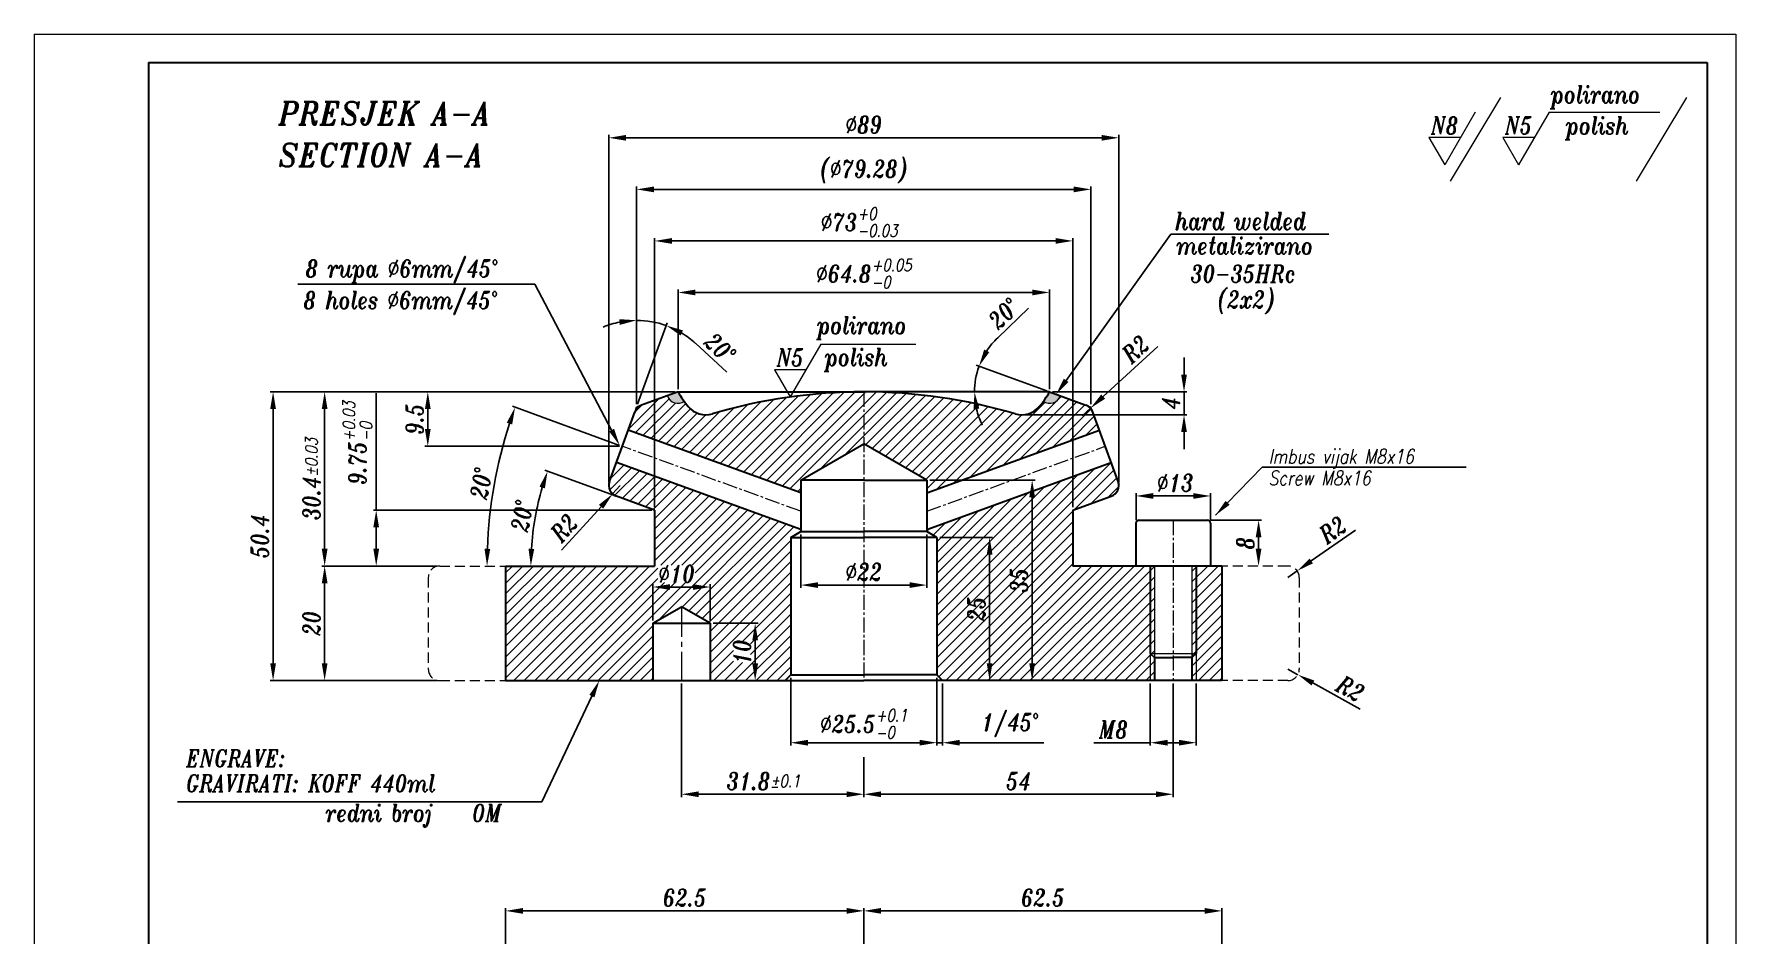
# Model space of a CAD drawing. Extents: x 89 to 633, y -13 to 440.
# Drawn here: x 89 to 386, y 282.7 to 440 of the extents above; entities that cross this region are included whole.
import ezdxf
from ezdxf import colors
from ezdxf.entities.mleader import LeaderData, LeaderLine
from ezdxf.math import Vec2, Vec3

# ---------------------------------------------------------------- set-up
doc = ezdxf.new("R2010")
doc.units = 0
doc.header["$LTSCALE"] = 7
doc.header["$MEASUREMENT"] = 0
doc.linetypes.add('CENTER2', pattern=[1.125, 0.75, -0.125, 0.125, -0.125])
doc.linetypes.add('HIDDEN', pattern=[0.375, 0.25, -0.125])
doc.layers.get('0').update_dxf_attribs({"linetype": 'CONTINUOUS', "lineweight": 15})
for name, color, linetype, lineweight in [('1', 1, 'CENTER2', 15), ('2', 2, 'HIDDEN', 15), ('3', 3, 'CONTINUOUS', 30), ('8', 252, 'CONTINUOUS', 15), ('ENGLISH', 252, 'CONTINUOUS', 18)]:
    doc.layers.add(name, color=color, linetype=linetype, lineweight=lineweight)
doc.styles.add('ITALICT', font='ITALICT.shx', dxfattribs={"width": 0.8, "height": 3})
doc.styles.get("Standard").update_dxf_attribs({"font": 'isocp.shx', "height": 3})
doc.dimstyles.get("Standard").update_dxf_attribs({"dimtxt": 3, "dimasz": 3, "dimexe": 0.5, "dimexo": 0.5, "dimgap": 0.8, "dimtad": 1, "dimdsep": 46, "dimtxsty": 'ITALICT', "dimcen": 0.09, "dimazin": 2, "dimtfac": 1, "dimtmove": 0, "dimatfit": 3, "dimfxl": 1, "dimtolj": 1, "dimtzin": 0, "dimarcsym": 0})
doc.dimstyles.new('Standard$2', dxfattribs={"dimtxt": 3, "dimasz": 3, "dimexe": 0.5, "dimexo": 0.5, "dimgap": 0.8, "dimtad": 1, "dimdsep": 46, "dimtxsty": 'ITALICT', "dimcen": 0.09, "dimazin": 2, "dimtfac": 1, "dimtmove": 0, "dimatfit": 3, "dimfxl": 1, "dimtolj": 1, "dimtzin": 0, "dimarcsym": 0})
doc.dimstyles.new('Standard$4', dxfattribs={"dimtxt": 3, "dimasz": 3, "dimexe": 0.5, "dimexo": 0.5, "dimgap": 0.8, "dimtad": 1, "dimdsep": 46, "dimtxsty": 'ITALICT', "dimcen": 0.09, "dimazin": 2, "dimtfac": 1, "dimtmove": 0, "dimatfit": 3, "dimfxl": 1, "dimtolj": 1, "dimtzin": 0, "dimarcsym": 0})
pattern_1 = [(45, (0, 0), (-0.9192388, 0.9192388), [])]

# ---------------------------------------------------------------- blocks, each defined once
blk = doc.blocks.new('*D12')
at = {"color": 0, "lineweight": -2, "transparency": 16777216}
for p, q in [((194.17, 375.41), (194.17, 413.41)), ((197.17, 412.91), (270.45, 412.91)), ((273.45, 375.41), (273.45, 413.41))]:
    blk.add_line(p, q, dxfattribs=at)
at = {"color": 0, "transparency": 16777216}
for points in [[(197.17, 413.41), (197.17, 412.41), (194.17, 412.91)], [(270.45, 412.41), (270.45, 413.41), (273.45, 412.91)]]:
    blk.add_solid(points, dxfattribs=at)
at = {"color": 0, "transparency": 16777216, "insert": (233.81, 416), "char_height": 3, "attachment_point": 5, "style": 'ITALICT'}
blk.add_mtext('\\A1;(%%c79.28)', dxfattribs=at)
blk = doc.blocks.new('*D13')
at = {"color": 0, "lineweight": -2, "transparency": 16777216}
for p, q in [((189.31, 361.71), (189.31, 422.41)), ((192.31, 421.91), (275.31, 421.91)), ((278.31, 361.71), (278.31, 422.41))]:
    blk.add_line(p, q, dxfattribs=at)
at = {"color": 0, "transparency": 16777216}
for points in [[(192.31, 422.41), (192.31, 421.41), (189.31, 421.91)], [(275.31, 421.41), (275.31, 422.41), (278.31, 421.91)]]:
    blk.add_solid(points, dxfattribs=at)
at = {"color": 0, "transparency": 16777216, "insert": (233.81, 424.21), "char_height": 3, "attachment_point": 5, "style": 'ITALICT'}
blk.add_mtext('\\A1;%%c89', dxfattribs=at)
blk = doc.blocks.new('*D14')
at = {"color": 0, "linetype": 'ByBlock', "lineweight": -2, "transparency": 16777216}
for p, q in [((197.31, 357.4), (197.31, 404.41)), ((270.31, 357.4), (270.31, 404.41)), ((200.31, 403.91), (267.31, 403.91))]:
    blk.add_line(p, q, dxfattribs=at)
at = {"color": 0, "transparency": 16777216}
for points in [[(200.31, 404.41), (200.31, 403.41), (197.31, 403.91)], [(267.31, 403.41), (267.31, 404.41), (270.31, 403.91)]]:
    blk.add_solid(points, dxfattribs=at)
at = {"color": 0, "transparency": 16777216, "insert": (232.99, 407.19), "char_height": 3, "attachment_point": 5, "style": 'ITALICT'}
blk.add_mtext('\\A1;%%c73{}{\\H0.71x;\\C3;\\S+0^ -0.03;}', dxfattribs=at)
blk = doc.blocks.new('*D15')
at = {"color": 0, "lineweight": -2, "transparency": 16777216}
for p, q in [((200.91, 377.55), (157.22, 377.55)), ((157.72, 374.55), (157.72, 371.05)), ((191.17, 368.05), (157.22, 368.05))]:
    blk.add_line(p, q, dxfattribs=at)
at = {"color": 0, "transparency": 16777216}
for points in [[(158.22, 374.55), (157.22, 374.55), (157.72, 377.55)], [(157.22, 371.05), (158.22, 371.05), (157.72, 368.05)]]:
    blk.add_solid(points, dxfattribs=at)
at = {"color": 0, "transparency": 16777216, "insert": (155.42, 372.8), "char_height": 3, "attachment_point": 5, "rotation": 90, "style": 'ITALICT'}
blk.add_mtext('\\A1;9.5', dxfattribs=at)
blk = doc.blocks.new('*D4')
at = {"color": 0, "linetype": 'ByBlock', "lineweight": -2, "transparency": 16777216}
for p, q in [((201.41, 378.05), (201.41, 395.41)), ((266.21, 378.05), (266.21, 395.41)), ((204.41, 394.91), (263.21, 394.91))]:
    blk.add_line(p, q, dxfattribs=at)
at = {"color": 0, "transparency": 16777216}
for points in [[(204.41, 395.41), (204.41, 394.41), (201.41, 394.91)], [(263.21, 394.41), (263.21, 395.41), (266.21, 394.91)]]:
    blk.add_solid(points, dxfattribs=at)
at = {"color": 0, "transparency": 16777216, "insert": (233.81, 398.19), "char_height": 3, "attachment_point": 5, "style": 'ITALICT'}
blk.add_mtext('\\A1;%%c64.8{}{\\H0.71x;\\C3;\\S+0.05^ -0;}', dxfattribs=at)
blk = doc.blocks.new('*D5')
at = {"color": 0, "linetype": 'ByBlock', "lineweight": -2, "transparency": 16777216}
for p, q in [((148.72, 356.9), (148.72, 377.34)), ((196.81, 356.9), (148.22, 356.9)), ((148.72, 350.15), (148.72, 353.9)), ((159.31, 347.15), (148.22, 347.15))]:
    blk.add_line(p, q, dxfattribs=at)
at = {"color": 0, "transparency": 16777216}
for points in [[(149.22, 353.9), (148.22, 353.9), (148.72, 356.9)], [(148.22, 350.15), (149.22, 350.15), (148.72, 347.15)]]:
    blk.add_solid(points, dxfattribs=at)
at = {"color": 0, "transparency": 16777216, "insert": (145.44, 368.62), "char_height": 3, "attachment_point": 5, "rotation": 90, "style": 'ITALICT'}
blk.add_mtext('\\A1;9.75{}{\\H0.71x;\\C3;\\S+0.03^ -0;}', dxfattribs=at)
blk = doc.blocks.new('*D6')
at = {"color": 0, "lineweight": -2, "transparency": 16777216}
for p, q in [((159.31, 347.15), (139.22, 347.15)), ((139.72, 330.15), (139.72, 344.15)), ((159.31, 327.15), (139.22, 327.15))]:
    blk.add_line(p, q, dxfattribs=at)
at = {"color": 0, "transparency": 16777216}
for points in [[(139.22, 344.15), (140.22, 344.15), (139.72, 347.15)], [(139.22, 330.15), (140.22, 330.15), (139.72, 327.15)]]:
    blk.add_solid(points, dxfattribs=at)
at = {"color": 0, "transparency": 16777216, "insert": (137.42, 337.15), "char_height": 3, "attachment_point": 5, "rotation": 90, "style": 'ITALICT'}
blk.add_mtext('\\A1;20', dxfattribs=at)
blk = doc.blocks.new('*D7')
at = {"color": 0, "lineweight": -2, "transparency": 16777216}
for p, q in [((158.68, 377.55), (139.22, 377.55)), ((139.72, 350.15), (139.72, 374.55)), ((159.31, 347.15), (139.22, 347.15))]:
    blk.add_line(p, q, dxfattribs=at)
at = {"color": 0, "transparency": 16777216}
for points in [[(139.22, 374.55), (140.22, 374.55), (139.72, 377.55)], [(139.22, 350.15), (140.22, 350.15), (139.72, 347.15)]]:
    blk.add_solid(points, dxfattribs=at)
at = {"color": 0, "transparency": 16777216, "insert": (137.42, 362.35), "char_height": 3, "attachment_point": 5, "rotation": 90, "style": 'ITALICT'}
blk.add_mtext('\\A1;30.4{}{\\H0.71x;\\C3;%%p0.03}', dxfattribs=at)
blk = doc.blocks.new('*D8')
at = {"color": 0, "lineweight": -2, "transparency": 16777216}
for p, q in [((200.91, 377.55), (130.22, 377.55)), ((130.72, 330.15), (130.72, 374.55)), ((159.31, 327.15), (130.22, 327.15))]:
    blk.add_line(p, q, dxfattribs=at)
at = {"color": 0, "transparency": 16777216}
for points in [[(131.22, 374.55), (130.22, 374.55), (130.72, 377.55)], [(130.22, 330.15), (131.22, 330.15), (130.72, 327.15)]]:
    blk.add_solid(points, dxfattribs=at)
at = {"color": 0, "transparency": 16777216, "insert": (128.42, 352.35), "char_height": 3, "attachment_point": 5, "rotation": 90, "style": 'ITALICT'}
blk.add_mtext('\\A1;50.4', dxfattribs=at)
blk = doc.blocks.new('*D9')
at = {"color": 0, "lineweight": -2, "transparency": 16777216}
for p, q in [((289.69, 380.55), (289.69, 383.55)), ((266.71, 377.55), (290.19, 377.55)), ((289.69, 377.55), (289.69, 373.55)), ((261.86, 373.55), (290.19, 373.55)), ((289.69, 370.55), (289.69, 367.55))]:
    blk.add_line(p, q, dxfattribs=at)
at = {"color": 0, "transparency": 16777216}
for points in [[(289.19, 380.55), (290.19, 380.55), (289.69, 377.55)], [(290.19, 370.55), (289.19, 370.55), (289.69, 373.55)]]:
    blk.add_solid(points, dxfattribs=at)
at = {"color": 0, "transparency": 16777216, "insert": (287.39, 375.55), "char_height": 3, "attachment_point": 5, "rotation": 90, "style": 'ITALICT'}
blk.add_mtext('\\A1;4', dxfattribs=at)
blk = doc.blocks.new('*D16')
at = {"color": 0, "lineweight": -2, "transparency": 16777216}
blk.add_line((190.15, 359.5), (178.15, 363.87), dxfattribs=at)
blk.add_arc((224.1, 347.15), 48.39, 163.5526, 176.4474, dxfattribs=at)
at = {"color": 0, "transparency": 16777216}
for points in [[(177.21, 361.01), (178.16, 360.7), (178.62, 363.7)], [(176.3, 350.13), (175.3, 350.16), (175.7, 347.15)]]:
    blk.add_solid(points, dxfattribs=at)
at = {"color": 0, "transparency": 16777216, "insert": (174.17, 355.95), "char_height": 3, "attachment_point": 5, "rotation": 80, "style": 'ITALICT'}
blk.add_mtext('\\A1;20°', dxfattribs=at)
blk = doc.blocks.new('*D17')
at = {"color": 0, "lineweight": -2, "transparency": 16777216}
for p, q in [((191.31, 361.21), (189.97, 359.73)), ((181.08, 349.89), (187.96, 357.5))]:
    blk.add_line(p, q, dxfattribs=at)
at = {"color": 0, "transparency": 16777216}
blk.add_solid([(187.58, 357.84), (188.33, 357.17), (189.97, 359.73)], dxfattribs=at)
at = {"color": 0, "transparency": 16777216, "insert": (181.51, 353.8), "char_height": 3, "attachment_point": 5, "rotation": 47.9094, "style": 'ITALICT'}
blk.add_mtext('\\A1;R2', dxfattribs=at)
blk = doc.blocks.new('*D18')
at = {"color": 0, "lineweight": -2, "transparency": 16777216}
blk.add_line((191.2, 368.22), (172.48, 375.04), dxfattribs=at)
blk.add_arc((249.09, 347.15), 81.03, 162.1214, 177.8786, dxfattribs=at)
at = {"color": 0, "transparency": 16777216}
for points in [[(172.45, 371.86), (171.5, 372.19), (172.95, 374.86)], [(167.62, 350.16), (168.62, 350.14), (168.06, 347.15)]]:
    blk.add_solid(points, dxfattribs=at)
at = {"color": 0, "transparency": 16777216, "insert": (167.03, 361.62), "char_height": 3, "attachment_point": 5, "rotation": 80, "style": 'ITALICT'}
blk.add_mtext('\\A1;20%%d', dxfattribs=at)
blk = doc.blocks.new('*D21')
at = {"color": 0, "lineweight": -2, "transparency": 16777216}
for p, q in [((319.59, 353.43), (311.9, 348.03)), ((307.81, 345.15), (309.44, 346.3))]:
    blk.add_line(p, q, dxfattribs=at)
at = {"color": 0, "transparency": 16777216}
blk.add_solid([(311.61, 348.44), (312.19, 347.62), (309.44, 346.3)], dxfattribs=at)
at = {"color": 0, "transparency": 16777216, "insert": (315.65, 353.47), "char_height": 3, "attachment_point": 5, "rotation": 35.1086, "style": 'ITALICT'}
blk.add_mtext('\\A1;R2', dxfattribs=at)
blk = doc.blocks.new('*D22')
at = {"color": 0, "lineweight": -2, "transparency": 16777216}
for p, q in [((307.81, 329.15), (309.56, 328.18)), ((320.4, 322.17), (312.18, 326.73))]:
    blk.add_line(p, q, dxfattribs=at)
at = {"color": 0, "transparency": 16777216}
blk.add_solid([(312.42, 327.16), (311.94, 326.29), (309.56, 328.18)], dxfattribs=at)
at = {"color": 0, "transparency": 16777216, "insert": (318.72, 325.73), "char_height": 3, "attachment_point": 5, "rotation": 330.9977, "style": 'ITALICT'}
blk.add_mtext('\\A1;R2', dxfattribs=at)
blk = doc.blocks.new('*D23')
at = {"color": 0, "lineweight": -2, "transparency": 16777216}
for p, q in [((202.01, 326.65), (202.01, 306.8)), ((233.81, 313.75), (233.81, 306.8)), ((230.81, 307.3), (205.01, 307.3))]:
    blk.add_line(p, q, dxfattribs=at)
at = {"color": 0, "transparency": 16777216}
for points in [[(205.01, 307.8), (205.01, 306.8), (202.01, 307.3)], [(230.81, 307.8), (230.81, 306.8), (233.81, 307.3)]]:
    blk.add_solid(points, dxfattribs=at)
at = {"color": 0, "transparency": 16777216, "insert": (216.31, 309.6), "char_height": 3, "attachment_point": 5, "style": 'ITALICT'}
blk.add_mtext('\\A1;31.8{}{\\H0.71x;\\C3;%%p0.1}', dxfattribs=at)
blk = doc.blocks.new('*D24')
at = {"color": 0, "lineweight": -2, "transparency": 16777216}
for p, q in [((207.51, 337.15), (215.35, 337.15)), ((214.85, 334.15), (214.85, 330.15))]:
    blk.add_line(p, q, dxfattribs=at)
at = {"color": 0, "transparency": 16777216}
for points in [[(214.35, 334.15), (215.35, 334.15), (214.85, 337.15)], [(214.35, 330.15), (215.35, 330.15), (214.85, 327.15)]]:
    blk.add_solid(points, dxfattribs=at)
at = {"color": 0, "transparency": 16777216, "insert": (212.55, 332.15), "char_height": 3, "attachment_point": 5, "rotation": 90, "style": 'ITALICT'}
blk.add_mtext('\\A1;10', dxfattribs=at)
blk = doc.blocks.new('*D25')
at = {"color": 0, "lineweight": -2, "transparency": 16777216}
for p, q in [((197.01, 337.65), (197.01, 343.98)), ((204.01, 343.48), (200.01, 343.48)), ((207.01, 337.65), (207.01, 343.98))]:
    blk.add_line(p, q, dxfattribs=at)
at = {"color": 0, "transparency": 16777216}
for points in [[(200.01, 343.98), (200.01, 342.98), (197.01, 343.48)], [(204.01, 343.98), (204.01, 342.98), (207.01, 343.48)]]:
    blk.add_solid(points, dxfattribs=at)
at = {"color": 0, "transparency": 16777216, "insert": (201.13, 345.78), "char_height": 3, "attachment_point": 5, "style": 'ITALICT'}
blk.add_mtext('\\A1;%%c10', dxfattribs=at)
blk = doc.blocks.new('*D26')
at = {"color": 0, "lineweight": -2, "transparency": 16777216}
for p, q in [((281.31, 355.15), (281.31, 359.88)), ((284.31, 359.38), (291.31, 359.38)), ((294.31, 355.15), (294.31, 359.88))]:
    blk.add_line(p, q, dxfattribs=at)
at = {"color": 0, "transparency": 16777216}
for points in [[(284.31, 359.88), (284.31, 358.88), (281.31, 359.38)], [(291.31, 359.88), (291.31, 358.88), (294.31, 359.38)]]:
    blk.add_solid(points, dxfattribs=at)
at = {"color": 0, "transparency": 16777216, "insert": (288.15, 361.68), "char_height": 3, "attachment_point": 5, "style": 'ITALICT'}
blk.add_mtext('\\A1;%%c13', dxfattribs=at)
blk = doc.blocks.new('*D27')
at = {"color": 0, "lineweight": -2, "transparency": 16777216}
for p, q in [((283.81, 326.65), (283.81, 315.8)), ((291.81, 326.65), (291.81, 315.8)), ((283.81, 316.3), (273.95, 316.3)), ((288.81, 316.3), (286.81, 316.3))]:
    blk.add_line(p, q, dxfattribs=at)
at = {"color": 0, "transparency": 16777216}
for points in [[(286.81, 316.8), (286.81, 315.8), (283.81, 316.3)], [(288.81, 316.8), (288.81, 315.8), (291.81, 316.3)]]:
    blk.add_solid(points, dxfattribs=at)
at = {"color": 0, "transparency": 16777216, "insert": (277.38, 318.6), "char_height": 3, "attachment_point": 5, "style": 'ITALICT'}
blk.add_mtext('\\A1;M8', dxfattribs=at)
blk = doc.blocks.new('*D28')
at = {"color": 0, "lineweight": -2, "transparency": 16777216}
for p, q in [((294.31, 355.15), (303.2, 355.15)), ((302.7, 350.15), (302.7, 352.15))]:
    blk.add_line(p, q, dxfattribs=at)
at = {"color": 0, "transparency": 16777216}
for points in [[(302.2, 352.15), (303.2, 352.15), (302.7, 355.15)], [(302.2, 350.15), (303.2, 350.15), (302.7, 347.15)]]:
    blk.add_solid(points, dxfattribs=at)
at = {"color": 0, "transparency": 16777216, "insert": (300.4, 351.15), "char_height": 3, "attachment_point": 5, "rotation": 90, "style": 'ITALICT'}
blk.add_mtext('\\A1;8', dxfattribs=at)
blk = doc.blocks.new('*D29')
at = {"color": 0, "lineweight": -2, "transparency": 16777216}
for p, q in [((287.81, 326.65), (287.81, 306.8)), ((233.81, 313.75), (233.81, 306.8)), ((236.81, 307.3), (284.81, 307.3))]:
    blk.add_line(p, q, dxfattribs=at)
at = {"color": 0, "transparency": 16777216}
for points in [[(236.81, 307.8), (236.81, 306.8), (233.81, 307.3)], [(284.81, 307.8), (284.81, 306.8), (287.81, 307.3)]]:
    blk.add_solid(points, dxfattribs=at)
at = {"color": 0, "transparency": 16777216, "insert": (260.81, 309.6), "char_height": 3, "attachment_point": 5, "style": 'ITALICT'}
blk.add_mtext('\\A1;54', dxfattribs=at)
blk = doc.blocks.new('*D30')
at = {"color": 0, "lineweight": -2, "transparency": 16777216}
for p, q in [((222.81, 352.66), (222.81, 343.32)), ((244.81, 352.66), (244.81, 343.32)), ((225.81, 343.82), (241.81, 343.82))]:
    blk.add_line(p, q, dxfattribs=at)
at = {"color": 0, "transparency": 16777216}
for points in [[(225.81, 344.32), (225.81, 343.32), (222.81, 343.82)], [(241.81, 344.32), (241.81, 343.32), (244.81, 343.82)]]:
    blk.add_solid(points, dxfattribs=at)
at = {"color": 0, "transparency": 16777216, "insert": (233.81, 346.12), "char_height": 3, "attachment_point": 5, "style": 'ITALICT'}
blk.add_mtext('\\A1;%%c22', dxfattribs=at)
blk = doc.blocks.new('*D31')
at = {"color": 0, "lineweight": -2, "transparency": 16777216}
for p, q in [((221.06, 327.65), (221.06, 315.8)), ((246.56, 327.65), (246.56, 315.8)), ((224.06, 316.3), (243.56, 316.3))]:
    blk.add_line(p, q, dxfattribs=at)
at = {"color": 0, "transparency": 16777216}
for points in [[(224.06, 316.8), (224.06, 315.8), (221.06, 316.3)], [(243.56, 316.8), (243.56, 315.8), (246.56, 316.3)]]:
    blk.add_solid(points, dxfattribs=at)
at = {"color": 0, "transparency": 16777216, "insert": (233.81, 319.58), "char_height": 3, "attachment_point": 5, "style": 'ITALICT'}
blk.add_mtext('\\A1;%%c25.5{}{\\H0.71x;\\C3;\\S+0.1^ -0;}', dxfattribs=at)
blk = doc.blocks.new('*D32')
at = {"color": 0, "lineweight": -2, "transparency": 16777216}
for p, q in [((247.56, 326.65), (247.56, 315.8)), ((243.56, 316.3), (240.56, 316.3)), ((246.56, 316.3), (247.56, 316.3)), ((250.56, 316.3), (265.21, 316.3))]:
    blk.add_line(p, q, dxfattribs=at)
at = {"color": 0, "transparency": 16777216}
for points in [[(243.56, 316.8), (243.56, 315.8), (246.56, 316.3)], [(250.56, 316.8), (250.56, 315.8), (247.56, 316.3)]]:
    blk.add_solid(points, dxfattribs=at)
at = {"color": 0, "transparency": 16777216, "insert": (259.39, 319.38), "char_height": 3, "attachment_point": 5, "style": 'ITALICT'}
blk.add_mtext('\\A1;1/45%%d', dxfattribs=at)
blk = doc.blocks.new('*D33')
at = {"color": 0, "lineweight": -2, "transparency": 16777216}
for p, q in [((245.31, 362.15), (263.69, 362.15)), ((263.19, 330.15), (263.19, 359.15))]:
    blk.add_line(p, q, dxfattribs=at)
at = {"color": 0, "transparency": 16777216}
for points in [[(262.69, 359.15), (263.69, 359.15), (263.19, 362.15)], [(262.69, 330.15), (263.69, 330.15), (263.19, 327.15)]]:
    blk.add_solid(points, dxfattribs=at)
at = {"color": 0, "transparency": 16777216, "insert": (260.89, 344.65), "char_height": 3, "attachment_point": 5, "rotation": 90, "style": 'ITALICT'}
blk.add_mtext('\\A1;35', dxfattribs=at)
blk = doc.blocks.new('*D34')
at = {"color": 0, "lineweight": -2, "transparency": 16777216}
for p, q in [((247.06, 352.15), (256.26, 352.15)), ((255.76, 349.15), (255.76, 330.15))]:
    blk.add_line(p, q, dxfattribs=at)
at = {"color": 0, "transparency": 16777216}
for points in [[(255.26, 349.15), (256.26, 349.15), (255.76, 352.15)], [(255.26, 330.15), (256.26, 330.15), (255.76, 327.15)]]:
    blk.add_solid(points, dxfattribs=at)
at = {"color": 0, "transparency": 16777216, "insert": (253.46, 339.65), "char_height": 3, "attachment_point": 5, "rotation": 90, "style": 'ITALICT'}
blk.add_mtext('\\A1;25', dxfattribs=at)
blk = doc.blocks.new('*D46')
at = {"color": 0, "lineweight": -2, "transparency": 16777216}
for p, q in [((171.31, 245.94), (171.31, 287.44)), ((230.81, 286.94), (174.31, 286.94)), ((233.81, 278.7), (233.81, 287.44))]:
    blk.add_line(p, q, dxfattribs=at)
at = {"color": 0, "transparency": 16777216}
for points in [[(174.31, 287.44), (174.31, 286.44), (171.31, 286.94)], [(230.81, 287.44), (230.81, 286.44), (233.81, 286.94)]]:
    blk.add_solid(points, dxfattribs=at)
at = {"color": 0, "transparency": 16777216, "insert": (202.56, 289.24), "char_height": 3, "attachment_point": 5, "style": 'ITALICT'}
blk.add_mtext('\\A1;62.5', dxfattribs=at)
blk = doc.blocks.new('*D47')
at = {"color": 0, "lineweight": -2, "transparency": 16777216}
for p, q in [((233.81, 278.7), (233.81, 287.44)), ((236.81, 286.94), (293.31, 286.94)), ((296.31, 245.94), (296.31, 287.44))]:
    blk.add_line(p, q, dxfattribs=at)
at = {"color": 0, "transparency": 16777216}
for points in [[(236.81, 287.44), (236.81, 286.44), (233.81, 286.94)], [(293.31, 287.44), (293.31, 286.44), (296.31, 286.94)]]:
    blk.add_solid(points, dxfattribs=at)
at = {"color": 0, "transparency": 16777216, "insert": (265.06, 289.24), "char_height": 3, "attachment_point": 5, "style": 'ITALICT'}
blk.add_mtext('\\A1;62.5', dxfattribs=at)
blk = doc.blocks.new('A$C0FD72C1E')
for p, q in [((4.36, 12.08), (-0.96, 2.86)), ((8.79, 14.65), (0, 0)), ((17.26, 12.08), (11.94, 2.86)), ((17.26, 12.08), (36.56, 12.08)), ((41.25, 14.65), (32.45, 0)), ((-3.7, 7.62), (-0.96, 2.86)), ((1.79, 7.62), (-3.7, 7.62)), ((9.19, 7.62), (11.94, 2.86)), ((14.69, 7.62), (9.19, 7.62))]:
    blk.add_line(p, q)
at = {"style": 'ITALICT', "width": 0.8}
for s, p in [('polirano', (17.55, 13.67)), ('N8', (-3.32, 8.24)), ('N5', (9.58, 8.24))]:
    blk.add_text(s, height=3, dxfattribs=at).set_placement(p)
at = {"layer": 'ENGLISH', "style": 'ITALICT', "width": 0.8}
blk.add_text('polish', height=3, dxfattribs=at).set_placement((20.16, 8.23))
blk = doc.blocks.new('A$C06FE1C3C')
for p, q in [((-9.22, 5.32), (-9.22, 21.93)), ((-9.22, 5.32), (0, 0)), ((-4.76, 2.75), (-4.76, -2.75)), ((-4.76, -2.75), (0, 0))]:
    blk.add_line(p, q)
at = {"style": 'ITALICT', "width": 0.8}
for s, p in [('polirano', (-11.02, 4.68)), ('N5', (-5.38, -2.36))]:
    blk.add_text(s, height=3, rotation=90, dxfattribs=at).set_placement(p)
at = {"layer": 'ENGLISH', "style": 'ITALICT', "width": 0.8}
blk.add_text('polish', height=3, rotation=90, dxfattribs=at).set_placement((-5.45, 6.02))
blk = doc.blocks.new('*D83')
at = {"color": 0, "lineweight": -2, "transparency": 16777216}
for p, q in [((275.58, 376.73), (285.14, 385.47)), ((271.89, 373.35), (273.36, 374.7))]:
    blk.add_line(p, q, dxfattribs=at)
at = {"color": 0, "transparency": 16777216}
blk.add_solid([(275.24, 377.1), (275.92, 376.36), (273.36, 374.7)], dxfattribs=at)
at = {"color": 0, "transparency": 16777216, "insert": (281.23, 385.01), "char_height": 3, "attachment_point": 5, "rotation": 42.4443, "style": 'ITALICT'}
blk.add_mtext('\\A1;R2', dxfattribs=at)
blk = doc.blocks.new('*D84')
at = {"color": 0, "linetype": 'ByBlock', "lineweight": -2, "transparency": 16777216}
for p, q in [((257.17, 387.01), (262.55, 392.14)), ((265.74, 377.72), (253.44, 382.2))]:
    blk.add_line(p, q, dxfattribs=at)
for start, end in [(133.6667, 146.8334), (160, 180), (193.1666, 206.3333)]:
    blk.add_arc((266.21, 377.55), 13.08, start, end, dxfattribs=at)
at = {"color": 0, "transparency": 16777216}
for points in [[(254.81, 384.93), (255.7, 384.48), (253.91, 382.03)], [(253.96, 374.63), (252.97, 374.51), (253.12, 377.55)]]:
    blk.add_solid(points, dxfattribs=at)
at = {"color": 0, "transparency": 16777216, "insert": (258.27, 391.24), "char_height": 3, "attachment_point": 5, "rotation": 43.6667, "style": 'ITALICT'}
blk.add_mtext('\\A1;20%%d', dxfattribs=at)
blk = doc.blocks.new('*D85')
at = {"color": 0, "lineweight": -2, "transparency": 16777216}
for p, q in [((194.17, 375.41), (194.17, 390.55)), ((194.34, 375.38), (199.51, 389.61)), ((204.44, 386.03), (209.89, 380.98))]:
    blk.add_line(p, q, dxfattribs=at)
for start, end in [(101.3764, 112.7529), (70, 90), (47.2471, 58.6236)]:
    blk.add_arc((194.17, 374.91), 15.13, start, end, dxfattribs=at)
at = {"color": 0, "transparency": 16777216}
for points in [[(191.23, 389.25), (191.13, 390.25), (194.17, 390.05)], [(202.26, 388.29), (201.83, 387.39), (199.34, 389.14)]]:
    blk.add_solid(points, dxfattribs=at)
at = {"color": 0, "transparency": 16777216, "insert": (208.73, 385.19), "char_height": 3, "attachment_point": 5, "rotation": 317.2471, "style": 'ITALICT'}
blk.add_mtext('\\A1;20%%d', dxfattribs=at)

msp = doc.modelspace()

# ---------------------------------------------------------------- hatches: boundary and pattern name
h = msp.add_hatch(color=256)
h.paths.add_polyline_path([(202.496, 375.873, -0.0276454), (201.407, 377.55), (199.528, 376.866, 0.4822595)])
h.paths.add_polyline_path([(268.087, 376.866), (266.207, 377.55, -0.0276454), (265.119, 375.873, 0.4822595)])
at = {"layer": '8'}
h = msp.add_hatch(dxfattribs=at)
h.set_pattern_fill('_USER', color=256, scale=1.3, angle=45, style=0, pattern_type=0)
h.set_pattern_definition(pattern_1)
h.paths.add_polyline_path([(222.807, 362.15), (233.807, 368.501), (233.807, 377.55, 0.0722161), (207.395, 373.715, -0.3002856), (203.178, 374.997, -0.0153311), (202.496, 375.873, -0.4822595), (199.528, 376.866), (195.043, 375.234, 0.2216947), (193.847, 374.038), (192.694, 370.869), (222.807, 359.909)])
h.paths.add_polyline_path([(274.921, 370.869), (273.768, 374.038, 0.2216947), (272.572, 375.234), (268.087, 376.866, -0.4822595), (265.119, 375.873, -0.0153311), (264.437, 374.997, -0.3002856), (260.22, 373.715, 0.0722161), (233.807, 377.55), (233.807, 368.501), (244.807, 362.15), (244.807, 359.909)])
h = msp.add_hatch(dxfattribs=at)
h.set_pattern_fill('_USER', color=256, scale=1.3, angle=45, style=0, pattern_type=0)
h.set_pattern_definition(pattern_1)
edge = h.paths.add_edge_path()
edge.add_line((222.807, 353.524), (190.642, 365.231))
edge.add_line((190.642, 365.231), (189.428, 361.897))
edge.add_arc((191.307, 361.213), 2, 160, 250)
edge.add_line((190.623, 359.333), (197.307, 356.9))
edge.add_line((197.307, 356.9), (197.307, 347.15))
edge.add_line((197.307, 347.15), (171.307, 347.15))
edge.add_line((171.307, 347.15), (171.307, 327.15))
edge.add_line((171.307, 327.15), (197.007, 327.15))
edge.add_line((197.007, 327.15), (197.007, 337.15))
edge.add_line((197.007, 337.15), (202.007, 340.037))
edge.add_line((202.007, 340.037), (207.007, 337.15))
edge.add_line((207.007, 337.15), (207.007, 327.15))
edge.add_line((207.007, 327.15), (220.057, 327.15))
edge.add_line((220.057, 327.15), (221.057, 328.15))
edge.add_line((221.057, 328.15), (221.057, 352.15))
edge.add_line((221.057, 352.15), (222.807, 353.161))
edge.add_line((222.807, 353.161), (222.807, 353.524))
h.paths.add_polyline_path([(244.807, 353.161), (246.557, 352.15), (246.557, 328.15), (247.557, 327.15), (283.806, 327.15), (283.806, 331.9), (283.806, 347.15), (281.306, 347.15), (270.307, 347.15), (270.307, 356.9), (276.991, 359.333, 0.4142136), (278.187, 361.897), (276.973, 365.231), (244.807, 353.524)])
h.paths.add_polyline_path([(291.806, 327.15), (296.307, 327.15), (296.307, 347.15), (294.306, 347.15), (291.806, 347.15), (291.806, 331.9)])
h.paths.add_polyline_path([(291.056, 331.9), (291.806, 331.9), (291.806, 347.15), (291.056, 347.15)])
h.paths.add_polyline_path([(291.056, 331.15), (291.806, 331.9), (291.056, 331.9)])
h.paths.add_polyline_path([(291.056, 327.15), (291.806, 327.15), (291.806, 331.9), (291.056, 331.15)])
h.paths.add_polyline_path([(284.556, 331.15), (283.806, 331.9), (283.806, 327.15), (284.556, 327.15)])
h.paths.add_polyline_path([(284.556, 331.9), (283.806, 331.9), (284.556, 331.15)])
h.paths.add_polyline_path([(283.806, 347.15), (283.806, 331.9), (284.556, 331.9), (284.556, 347.15)])
h.paths.add_polyline_path([(257.891, 341.729), (257.891, 347.572), (263.891, 347.572), (263.891, 341.729)], flags=24)
h.paths.add_polyline_path([(250.458, 336.672), (250.458, 342.629), (256.458, 342.629), (256.458, 336.672)], flags=24)
h.paths.add_polyline_path([(197.875, 347.278), (204.39, 347.278), (204.39, 344.278), (197.875, 344.278), (197.875, 347.278)], flags=16)
h.paths.add_polyline_path([(209.549, 329.572), (209.549, 334.729), (215.549, 334.729), (215.549, 329.572)], flags=24)
h.paths.add_polyline_path([(197.125, 348.778), (205.14, 348.778), (205.14, 342.778), (197.125, 342.778)], flags=24)
h.paths.add_polyline_path([(250.458, 336.672), (250.458, 342.629), (256.458, 342.629), (256.458, 336.672)], flags=24)
h.paths.add_polyline_path([(257.891, 341.729), (257.891, 347.572), (263.891, 347.572), (263.891, 341.729)], flags=24)
h.paths.add_polyline_path([(211.049, 330.322), (211.049, 333.979), (214.049, 333.979), (214.049, 330.322), (211.049, 330.322)], flags=0)

# ---------------------------------------------------------------- linework, layer by layer
for p, q in [((89.007, 440.033), (89.007, 20.033)), ((89.007, 440.033), (386.007, 440.033)), ((386.007, 440.033), (386.007, 20.033)), ((284.556, 347.15), (284.556, 331.15)), ((291.056, 347.15), (291.056, 331.15)), ((283.806, 331.9), (291.806, 331.9))]:
    msp.add_line(p, q)
at = {"ltscale": 0.5}
for p, q in [((283.806, 331.9), (283.806, 327.15)), ((291.806, 331.9), (291.806, 327.15))]:
    msp.add_line(p, q, dxfattribs=at)
for centre, start, end in [((201.407, 377.55), 200, 302.98453), ((266.207, 377.55), 237.01547, 340)]:
    msp.add_arc(centre, 2, start, end)
at = {"layer": '1', "ltscale": 0.5}
for p, q in [((233.807, 377.55), (233.807, 327.15)), ((222.807, 356.716), (191.668, 368.05)), ((244.807, 356.716), (275.947, 368.05)), ((287.806, 355.15), (287.806, 327.15))]:
    msp.add_line(p, q, dxfattribs=at)
at = {"layer": '1'}
msp.add_line((202.007, 340.037), (202.007, 327.15), dxfattribs=at)
at = {"layer": '2'}
for p, q in [((193.847, 374.038), (194.166, 374.915)), ((195.043, 375.234), (194.166, 374.915)), ((272.572, 375.234), (273.449, 374.915)), ((273.768, 374.038), (273.449, 374.915)), ((157.807, 345.15), (157.807, 329.15)), ((159.807, 347.15), (171.307, 347.15)), ((307.807, 347.15), (296.307, 347.15)), ((309.807, 345.15), (309.807, 329.15)), ((159.807, 327.15), (171.307, 327.15)), ((307.807, 327.15), (296.307, 327.15))]:
    msp.add_line(p, q, dxfattribs=at)
for centre, start, end in [((159.807, 345.15), 90, 180), ((307.807, 345.15), 0, 90), ((159.807, 329.15), 180, 270), ((307.807, 329.15), 270, 0)]:
    msp.add_arc(centre, 2, start, end, dxfattribs=at)
at = {"layer": '3'}
for p, q in [((109.007, 435.033), (109.007, 25.033)), ((109.007, 435.033), (381.007, 435.033)), ((381.007, 435.033), (381.007, 25.033)), ((201.407, 377.55), (195.043, 375.234)), ((201.407, 377.55), (233.807, 377.55)), ((266.207, 377.55), (233.807, 377.55)), ((266.207, 377.55), (272.572, 375.234)), ((189.428, 361.897), (193.847, 374.038)), ((278.187, 361.897), (273.768, 374.038)), ((222.807, 359.909), (192.694, 370.869)), ((222.807, 362.15), (233.807, 368.501)), ((222.807, 362.15), (233.807, 368.501)), ((244.807, 362.15), (233.807, 368.501)), ((244.807, 359.909), (274.921, 370.869)), ((222.807, 353.524), (190.642, 365.231)), ((244.807, 353.524), (276.973, 365.231)), ((233.807, 362.15), (222.807, 362.15)), ((222.807, 362.15), (222.807, 353.161)), ((233.807, 362.15), (222.807, 362.15)), ((233.807, 362.15), (244.807, 362.15)), ((244.807, 362.15), (244.807, 353.161)), ((197.307, 356.9), (190.623, 359.333)), ((197.307, 356.9), (197.307, 347.15)), ((270.307, 356.9), (276.991, 359.333)), ((270.307, 356.9), (270.307, 347.15)), ((281.806, 355.15), (293.806, 355.15)), ((221.057, 352.15), (222.807, 353.161)), ((221.057, 352.15), (233.807, 352.15)), ((222.807, 353.161), (233.807, 353.161)), ((244.807, 353.161), (233.807, 353.161)), ((246.557, 352.15), (233.807, 352.15)), ((246.557, 352.15), (244.807, 353.161)), ((171.307, 347.15), (197.307, 347.15)), ((296.307, 347.15), (270.307, 347.15)), ((296.307, 347.15), (296.307, 327.15)), ((197.007, 337.15), (202.007, 340.037)), ((207.007, 337.15), (202.007, 340.037)), ((197.007, 337.15), (207.007, 337.15)), ((283.806, 331.9), (284.556, 331.15)), ((284.556, 331.15), (287.806, 331.15)), ((284.556, 331.15), (284.556, 327.15)), ((291.056, 331.15), (287.806, 331.15)), ((291.806, 331.9), (291.056, 331.15)), ((291.056, 331.15), (291.056, 327.15)), ((171.307, 327.15), (233.807, 327.15)), ((221.057, 328.15), (220.057, 327.15)), ((221.057, 328.15), (233.807, 328.15)), ((246.557, 328.15), (233.807, 328.15)), ((296.307, 327.15), (233.807, 327.15)), ((246.557, 328.15), (247.557, 327.15))]:
    msp.add_line(p, q, dxfattribs=at)
at = {"layer": '3', "ltscale": 0.5}
for p, q in [((281.306, 354.65), (281.306, 347.15)), ((294.306, 354.65), (294.306, 347.15)), ((221.057, 352.15), (221.057, 328.15)), ((246.557, 352.15), (246.557, 328.15)), ((171.307, 347.15), (171.307, 327.15)), ((283.806, 347.15), (283.806, 331.9)), ((291.806, 347.15), (291.806, 331.9)), ((197.007, 337.15), (197.007, 327.15)), ((207.007, 337.15), (207.007, 327.15))]:
    msp.add_line(p, q, dxfattribs=at)
at = {"layer": '3'}
for centre, radius, start, end in [((217.111, 386.55), 18.1, 209.81741, 219.66501), ((233.807, 284.674), 92.877, 90, 106.52204), ((233.807, 284.674), 92.877, 73.47796, 90), ((250.504, 386.55), 18.1, 320.33499, 330.18259), ((195.727, 373.354), 2, 110, 160), ((206.257, 377.55), 4, 219.66501, 286.52204), ((261.358, 377.55), 4, 253.47796, 320.33499), ((271.888, 373.354), 2, 20, 70), ((191.307, 361.213), 2, 160, 250), ((276.307, 361.213), 2, 290, 20), ((281.806, 354.65), 0.5, 90, 180)]:
    msp.add_arc(centre, radius, start, end, dxfattribs=at)
at = {"layer": '3', "ltscale": 0.5}
msp.add_arc((293.806, 354.65), 0.5, 0, 90, dxfattribs=at)

# ---------------------------------------------------------------- block references
msp.add_blockref('A$C0FD72C1E', (336.138, 414.318))
at = {"rotation": 270}
msp.add_blockref('A$C06FE1C3C', (220.975, 376.66), dxfattribs=at)

# ---------------------------------------------------------------- texts
at = {"linetype": 'Continuous', "style": 'ITALICT', "width": 0.9}
msp.add_text('PRESJEK A-A', height=4, dxfattribs=at).set_placement((131.651, 424.189))
at = {"style": 'ITALICT', "width": 0.8}
for s, height, p in [('metalizirano', 3, (288.37, 401.571)), ('8 rupa %%C6mm/45%%D', 3, (136.421, 397.6)), ('30-35HRc', 3, (290.818, 396.674)), ('(2x2)', 3, (295.609, 392.179)), ('Imbus vijak M8x16', 2.5, (304.429, 365.027)), ('GRAVIRATI: KOFF 440ml ', 3, (115.574, 307.698)), ('redni broj   OM', 3, (139.89, 302.541))]:
    msp.add_text(s, height=height, dxfattribs=at).set_placement(p)
at = {"layer": '8', "style": 'ITALICT', "width": 0.8}
msp.add_text('Screw M8x16', height=2.5, dxfattribs=at).set_placement((304.429, 361.259))
at = {"layer": 'ENGLISH', "linetype": 'Continuous', "style": 'ITALICT', "width": 0.9}
msp.add_text('SECTION A-A', height=4, dxfattribs=at).set_placement((131.651, 416.908))
at = {"layer": 'ENGLISH', "style": 'ITALICT', "width": 0.8}
for s, p in [('hard welded', (288.121, 405.854)), ('8 holes %%C6mm/45%%D', (136.06, 392.074)), ('ENGRAVE:', (115.569, 312.061))]:
    msp.add_text(s, height=3, dxfattribs=at).set_placement(p)

# ---------------------------------------------------------------- dimensions: what is measured, and where the dimension line sits
for base, p1, p2, text, override, picture, middle in [((278.307, 421.91), (189.307, 361.213), (278.307, 361.213), '%%c<>', {"dimtmove": 0}, '*D13', (233.807, 421.91)), ((273.449, 412.91), (194.166, 374.915), (273.449, 374.915), '(%%c<>)', {"dimtmove": 0}, '*D12', (233.807, 412.91)), ((270.307, 403.91), (197.307, 356.9), (270.307, 356.9), '<>{}{\\H0.71x;\\C3;\\S+0^ -0.03;}', {"dimpost": '%%c<>', "dimtp": 0, "dimtm": 0.03, "dimtdec": 2, "dimtmove": 0, "dimfxl": 1.5, "dimtzin": 8, "dimarcsym": 1}, '*D14', (232.993, 403.91))]:
    dim = msp.add_linear_dim(base=base, p1=p1, p2=p2, text=text, dimstyle='Standard', override=override)
    dim.commit()
    dim.dimension.update_dxf_attribs({"geometry": picture, "text_midpoint": middle, "dimtype": 160})
for base, p1, p2, text, override, picture, middle in [((266.207, 394.91), (201.407, 377.55), (266.207, 377.55), '<>{}{\\H0.71x;\\C3;\\S+0.05^ -0;}', {"dimpost": '%%c<>', "dimtp": 0.05, "dimtmove": 0, "dimfxl": 1.5, "dimtzin": 8, "dimarcsym": 1}, '*D4', (233.807, 398.195)), ((246.557, 316.298), (221.057, 328.15), (246.557, 328.15), '%%c<>{}{\\H0.71x;\\C3;\\S+0.1^ -0;}', {"dimtp": 0.1, "dimtm": 0, "dimtmove": 0}, '*D31', (233.807, 319.583))]:
    dim = msp.add_linear_dim(base=base, p1=p1, p2=p2, text=text, dimstyle='Standard', override=override)
    dim.commit()
    dim.dimension.update_dxf_attribs({"geometry": picture, "text_midpoint": middle})
for base, line1, line2, dimstyle, override, picture, middle in [((253.2124, 379.0692), ((266.2075, 377.5503), (272.5722, 375.2337)), ((266.2075, 377.5503), (233.8075, 377.5503)), 'Standard', {"dimtxsty": 'ITALICT', "dimarcsym": 1}, '*D84', (258.2725, 391.2429)), ((195.923, 389.946), ((194.166, 374.915), (194.166, 373.987)), ((189.428, 361.897), (193.847, 374.038)), 'Standard$2', {"dimtxsty": 'ITALICT'}, '*D85', (208.728, 385.195))]:
    dim = msp.add_angular_dim_2l(base=base, line1=line1, line2=line2, dimstyle=dimstyle, override=override)
    dim.commit()
    dim.dimension.update_dxf_attribs({"geometry": picture, "text_midpoint": middle})
dim = msp.add_radius_dim(center=(271.888, 373.354), mpoint=(273.364, 374.704), dimstyle='Standard$4', override={"dimtxsty": 'ITALICT', "dimcen": 0.06, "dimsd1": 1, "dimtmove": 1, "dimatfit": 0})
dim.commit()
dim.dimension.update_dxf_attribs({"geometry": '*D83', "text_midpoint": (282.779, 383.315), "dimtype": 164})
for base, p1, p2, picture, middle in [((289.695, 373.55), (266.207, 377.55), (261.358, 373.55), '*D9', (287.395, 375.55)), ((263.191, 362.15), (263.191, 327.15), (244.807, 362.15), '*D33', (260.891, 344.65)), ((302.696, 355.15), (302.696, 347.15), (293.806, 355.15), '*D28', (300.396, 351.15)), ((255.758, 327.15), (246.557, 352.15), (255.758, 327.15), '*D34', (253.458, 339.65)), ((214.849, 327.15), (207.007, 337.15), (214.849, 327.15), '*D24', (212.549, 332.15))]:
    dim = msp.add_linear_dim(base=base, p1=p1, p2=p2, angle=90, dimstyle='Standard')
    dim.commit()
    dim.dimension.update_dxf_attribs({"geometry": picture, "text_midpoint": middle})
for base, p1, p2, angle, text, override, picture, middle in [((148.72, 356.9), (159.807, 347.15), (197.307, 356.9), 90, '<>{}{\\H0.71x;\\C3;\\S+0.03^ -0;}', {"dimpost": '<>', "dimtp": 0.03, "dimfxl": 1.5, "dimtzin": 8, "dimarcsym": 1}, '*D5', (148.72, 368.619)), ((139.72, 377.55), (159.807, 347.15), (159.184, 377.55), 90, '<>{}{\\H0.71x;\\C3;%%p0.03}', {"dimtp": 0.03, "dimtm": 0.03, "dimtdec": 2, "dimtmove": 0, "dimtzin": 0}, '*D7', (139.72, 362.35)), ((202.007, 307.298), (233.807, 314.252), (202.007, 327.15), 180, '<>{}{\\H0.71x;\\C3;%%p0.1}', {"dimtp": 0.1, "dimtm": 0.1, "dimtmove": 0}, '*D23', (216.307, 307.298))]:
    dim = msp.add_linear_dim(base=base, p1=p1, p2=p2, angle=angle, text=text, dimstyle='Standard', override=override)
    dim.commit()
    dim.dimension.update_dxf_attribs({"geometry": picture, "text_midpoint": middle, "dimtype": 160})
for base, p1, p2, picture, middle in [((130.72, 377.55), (159.807, 327.15), (201.407, 377.55), '*D8', (130.72, 352.35)), ((157.72, 368.05), (201.407, 377.55), (191.668, 368.05), '*D15', (157.72, 372.8))]:
    dim = msp.add_linear_dim(base=base, p1=p1, p2=p2, angle=90, dimstyle='Standard', override={"dimtmove": 0})
    dim.commit()
    dim.dimension.update_dxf_attribs({"geometry": picture, "text_midpoint": middle, "dimtype": 160})
for base, line1, line2, picture, middle in [((170.245, 365.837), ((168.06, 347.15), (197.307, 347.15)), ((222.807, 356.716), (191.668, 368.05)), '*D18', (167.027, 361.62)), ((177.009, 358.31), ((175.704, 347.15), (197.307, 347.15)), ((197.307, 356.9), (190.623, 359.333)), '*D16', (174.174, 355.953))]:
    dim = msp.add_angular_dim_2l(base=base, line1=line1, line2=line2, dimstyle='Standard')
    dim.commit()
    dim.dimension.update_dxf_attribs({"geometry": picture, "text_midpoint": middle})
for base, p1, p2, text, picture, middle in [((294.306, 359.377), (281.306, 354.65), (294.306, 354.65), '%%c<>', '*D26', (288.146, 359.377)), ((291.806, 316.298), (283.806, 327.15), (291.806, 327.15), 'M<>', '*D27', (277.377, 316.298))]:
    dim = msp.add_linear_dim(base=base, p1=p1, p2=p2, text=text, dimstyle='Standard')
    dim.commit()
    dim.dimension.update_dxf_attribs({"geometry": picture, "text_midpoint": middle, "dimtype": 160})
dim = msp.add_radius_dim(center=(191.307, 361.213), mpoint=(189.967, 359.728), dimstyle='Standard')
dim.commit()
dim.dimension.update_dxf_attribs({"geometry": '*D17', "text_midpoint": (183.221, 352.26), "dimtype": 164})
for center, mpoint, picture, middle in [((307.807, 345.15), (309.444, 346.301), '*D21', (316.97, 351.592)), ((307.807, 329.15), (309.557, 328.181), '*D22', (318.718, 325.732))]:
    dim = msp.add_radius_dim(center=center, mpoint=mpoint, dimstyle='Standard')
    dim.commit()
    dim.dimension.update_dxf_attribs({"geometry": picture, "text_midpoint": middle})
for base, p1, p2, text, picture, middle in [((244.807, 343.824), (222.807, 353.161), (244.807, 353.161), '%%c<>', '*D30', (233.807, 346.124)), ((247.557, 316.298), (246.557, 316.298), (247.557, 327.15), '<>/45%%d', '*D32', (259.386, 319.384))]:
    dim = msp.add_linear_dim(base=base, p1=p1, p2=p2, text=text, dimstyle='Standard')
    dim.commit()
    dim.dimension.update_dxf_attribs({"geometry": picture, "text_midpoint": middle})
dim = msp.add_linear_dim(base=(197.007, 343.478), p1=(207.007, 337.15), p2=(197.007, 337.15), angle=180, text='%%c<>', dimstyle='Standard')
dim.commit()
dim.dimension.update_dxf_attribs({"geometry": '*D25', "text_midpoint": (201.132, 343.478), "dimtype": 160})
dim = msp.add_linear_dim(base=(139.72, 347.15), p1=(159.807, 327.15), p2=(159.807, 347.15), angle=90, dimstyle='Standard')
dim.commit()
dim.dimension.update_dxf_attribs({"geometry": '*D6', "text_midpoint": (139.72, 337.15), "dimtype": 160})
for base, p1, p2, picture, middle in [((287.806, 307.298), (233.807, 314.252), (287.806, 327.15), '*D29', (260.807, 309.598)), ((171.307, 286.938), (233.807, 278.197), (171.307, 245.438), '*D46', (202.557, 289.238)), ((296.307, 286.938), (233.807, 278.197), (296.307, 245.438), '*D47', (265.057, 289.238))]:
    dim = msp.add_linear_dim(base=base, p1=p1, p2=p2, dimstyle='Standard')
    dim.commit()
    dim.dimension.update_dxf_attribs({"geometry": picture, "text_midpoint": middle})

# ---------------------------------------------------------------- leaders
msp.add_leader([(295.198, 356.025), (303.328, 364.417), (338.913, 364.417)], dimstyle='Standard', override={"dimgap": 0.8, "dimtad": 0})
ml = msp.add_multileader_mtext('Standard')
ml.set_content('', color=256)
ml.set_leader_properties()
ml.build(insert=Vec2(0, 0))
ml.multileader.update_dxf_attribs({"text_right_attachment_type": 6, "dogleg_length": 0.36, "arrow_head_size": 3})
ctx = ml.context
ctx.base_point, ctx.arrow_head_size, ctx.plane_origin = Vec3(314.95, 405.104), 3, Vec3(253.934, 351.111)
ctx.right_attachment, ctx.attachment_type = 6, 2
notes = []
notes.append((ctx, [(0, (1, 1, 0), (287.369, 405.104), (1, 0), 27.581, [(0, [(267.37, 377.127)], 0, [])])]))
ctx.mtext.insert, ctx.mtext.flow_direction = Vec3(316.95, 405.104), 5
ml = msp.add_multileader_mtext('Standard')
ml.set_content('', color=256)
ml.set_leader_properties()
ml.build(insert=Vec2(0, 0))
ml.multileader.update_dxf_attribs({"text_right_attachment_type": 6, "dogleg_length": 0.36, "arrow_head_size": 3})
ctx = ml.context
ctx.base_point, ctx.arrow_head_size, ctx.plane_origin = Vec3(133.036, 396.379), 3, Vec3(209.851, 340.387)
ctx.right_attachment, ctx.text_align_type, ctx.attachment_type = 6, 2, 2
notes.append((ctx, [(0, (1, 1, 0), (176.417, 396.379), (-1, 0), 39.381, [(0, [(191.198, 368.221)], 0, [])])]))
ctx.mtext.insert, ctx.mtext.alignment, ctx.mtext.flow_direction = Vec3(135.036, 396.379), 3, 5
ml = msp.add_multileader_mtext('Standard')
ml.set_content('', color=256)
ml.set_leader_properties()
ml.build(insert=Vec2(0, 0))
ml.multileader.update_dxf_attribs({"text_right_attachment_type": 6, "dogleg_length": 0.36, "arrow_head_size": 3})
ctx = ml.context
ctx.base_point, ctx.arrow_head_size, ctx.plane_origin = Vec3(112.021, 307.991), 3, Vec3(211.069, 253.999)
ctx.right_attachment, ctx.text_align_type, ctx.attachment_type = 6, 2, 2
notes.append((ctx, [(0, (1, 1, 0), (177.634, 305.991), (-1, 0), 61.613, [(0, [(187.65, 327.15)], 0, [])])]))
ctx.mtext.insert, ctx.mtext.alignment, ctx.mtext.flow_direction = Vec3(114.021, 309.991), 3, 5
for ctx, leaders in notes:
    for number, flags, end, landing, length, lines in leaders:
        leader = LeaderData()
        leader.index, (leader.has_last_leader_line, leader.has_dogleg_vector, leader.attachment_direction) = number, flags
        leader.last_leader_point, leader.dogleg_vector, leader.dogleg_length = Vec3(end), Vec3(landing), length
        for number, points, colour, breaks in lines:
            line = LeaderLine()
            line.index, line.vertices, line.color, line.breaks = number, Vec3.list(points), colors.encode_raw_color(colour), breaks
            leader.lines.append(line)
        ctx.leaders.append(leader)

doc.saveas('drawing.dxf')
